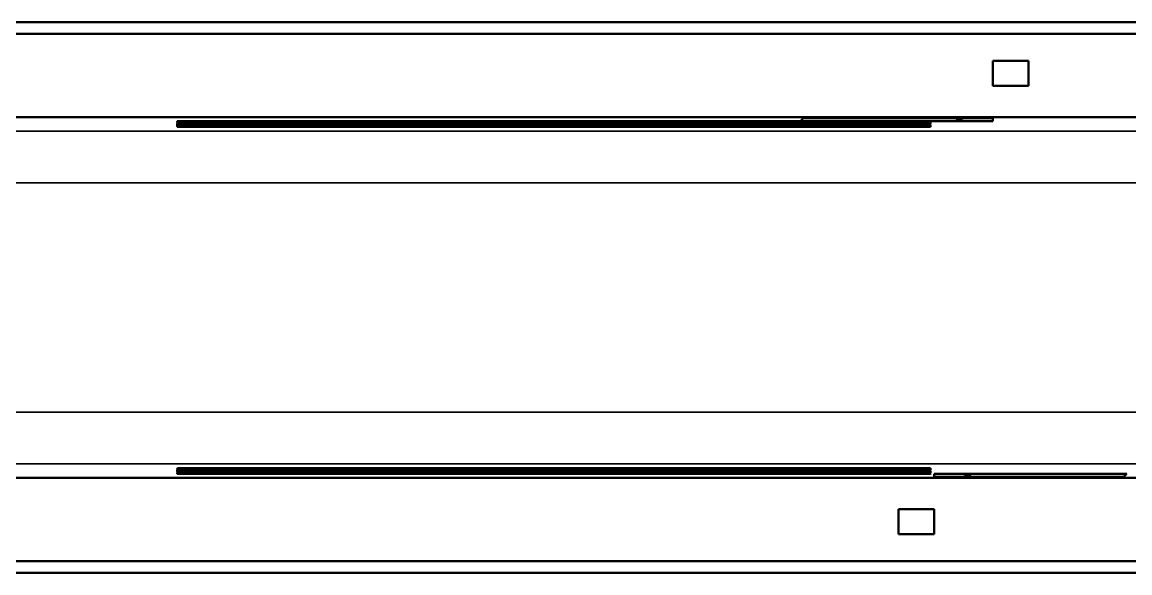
# Model space of a CAD drawing. Header units: millimetres. Extents: x 0 to 1485, y 0 to 1050.
# Drawn here: x 918.3 to 1182, y 254.7 to 385.7 of the extents above; entities that cross this region are included whole.
import ezdxf

# ---------------------------------------------------------------- set-up
doc = ezdxf.new("R2010")
doc.units = ezdxf.units.MM
doc.header["$LTSCALE"] = 2.5
doc.layers.add('Sichtbar (ISO)', color=7, linetype='Continuous', lineweight=50)
doc.layers.add('Sichtbar schmal (ISO)', color=7, linetype='Continuous', lineweight=35)

msp = doc.modelspace()

# ---------------------------------------------------------------- linework, layer by layer
at = {"layer": 'Sichtbar (ISO)'}
for p, q in [((389.9049947274941, 385.7352789371916), (1394.904994727494, 385.7352789371918)), ((389.9049947274941, 382.9852789371916), (1394.904994727494, 382.9852789371918)), ((1149.404994727494, 370.5590028457863), (1149.404994727494, 376.5590028457863)), ((1149.404994727494, 376.5590028457863), (1157.904994727494, 376.5590028457863)), ((1157.904994727494, 376.5590028457863), (1157.904994727494, 370.5590028457863)), ((1157.904994727494, 370.5590028457863), (1149.404994727494, 370.5590028457863)), ((1394.904994727494, 363.1708624503073), (389.9049947274941, 363.170862450307)), ((955.404994727494, 362.1942718178852), (1103.515948601794, 362.1942718178852)), ((1134.404994727494, 361.9131594192083), (955.404994727494, 361.9131594192083)), ((955.404994727494, 361.8454894491632), (1134.404994727494, 361.8454894491632)), ((1134.404994727494, 361.5643770504863), (955.404994727494, 361.5643770504862)), ((955.404994727494, 361.496707080441), (1134.404994727494, 361.4967070804411)), ((1134.404994727494, 361.2155946817641), (955.404994727494, 361.2155946817641)), ((1103.515948601794, 362.1942718178852), (1134.404994727494, 362.1942718178853)), ((1104.388100157406, 362.9261186085039), (1140.404994727494, 362.9261186085055)), ((1149.404994727494, 362.1918870830939), (1134.456842359838, 362.1918870830939)), ((1140.404994727494, 362.9261186085055), (1140.654994727494, 362.7163381726724)), ((1140.654994727494, 362.7163381726724), (1142.154994727494, 362.7163381726724)), ((1142.154994727494, 362.7163381726724), (1142.404994727494, 362.9261186085055)), ((1142.404994727494, 362.9261186085055), (1149.404994727494, 362.9261186085039)), ((1149.404994727494, 362.9261186085039), (1149.404994727494, 362.1918870830939)), ((955.404994727494, 361.1479247117189), (1134.404994727494, 361.1479247117189)), ((1134.404994727494, 360.866812313042), (955.404994727494, 360.866812313042)), ((955.404994727494, 279.6037455613115), (1134.404994727494, 279.6037455613115)), ((1394.904994727494, 277.2996954240644), (389.9049947274941, 277.2996954240642)), ((1134.404994727494, 279.3226331626354), (955.404994727494, 279.3226331626353)), ((955.404994727494, 279.2549631925924), (1134.404994727494, 279.2549631925924)), ((1134.404994727494, 278.9738507939162), (955.404994727494, 278.9738507939161)), ((955.404994727494, 278.9061808238732), (1134.404994727494, 278.9061808238732)), ((1134.404994727494, 278.6250684251971), (955.404994727494, 278.625068425197)), ((955.404994727494, 278.557398455154), (1134.404994727494, 278.5573984551541)), ((1134.404994727494, 278.2762860564779), (955.404994727494, 278.2762860564779)), ((1135.404994727494, 277.5444392658655), (1135.404994727494, 278.2786707912693)), ((1135.404994727494, 278.2786707912693), (1181.296828293986, 278.2786707912693)), ((1142.404994727494, 277.544439265864), (1135.404994727494, 277.5444392658655)), ((1142.654994727494, 277.7542197016953), (1142.404994727494, 277.544439265864)), ((1144.154994727494, 277.7542197016953), (1142.654994727494, 277.7542197016953)), ((1144.404994727494, 277.544439265864), (1144.154994727494, 277.7542197016953)), ((1180.421889297582, 277.5444392658655), (1144.404994727494, 277.544439265864)), ((1126.904994727494, 269.9115550285852), (1135.404994727494, 269.9115550285852)), ((1126.904994727494, 263.9115550285852), (1126.904994727494, 269.9115550285852)), ((1135.404994727494, 269.9115550285852), (1135.404994727494, 263.9115550285852)), ((1135.404994727494, 263.9115550285852), (1126.904994727494, 263.9115550285852)), ((1394.904994727494, 257.4852789371918), (389.9049947274941, 257.4852789371916)), ((389.9049947274941, 254.7352789371916), (1394.904994727494, 254.7352789371918))]:
    msp.add_line(p, q, dxfattribs=at)
for centre, radius, start, end in [((1142.404994727494, 316.7352789369735), 59.82372390888479, 129.4557362951795, 130.5461713463289), ((1142.404994727494, 323.7352789370037), 59.8237239086308, 309.4557362954187, 310.5496846840198)]:
    msp.add_arc(centre, radius, start, end, dxfattribs=at)
for centre, major_axis, ratio, start_param, end_param in [((955.404994727494, 362.1245153441408), (0.2000000000000028, -2.275429503040595e-12), 0.3487823687220767, 1.570796326803306, 3.141592653557531), ((955.404994727494, 361.7757329754187), (0.2000000000000028, -2.275429503040595e-12), 0.3487823687220767, 1.570796326803306, 3.141592653557531), ((955.404994727494, 361.4269506066966), (0.2000000000000028, -2.275429503040595e-12), 0.3487823687220767, 1.570796326803306, 3.141592653557531), ((1134.404994727494, 361.7757329754188), (0.2000000000000028, 9.270479561838375e-13), 0.3487823687220767, 0, 1.570796326791504), ((1134.404994727494, 361.4269506066967), (0.2000000000000028, 9.270479561838375e-13), 0.3487823687220767, 0, 1.570796326791504), ((1134.404994727494, 362.1245153441409), (0.2000000000000028, 9.270479561838375e-13), 0.3487823687220767, 0, 1.308563012306564), ((955.404994727494, 361.0781682379745), (0.2000000000000028, -2.275429503040595e-12), 0.3487823687220767, 1.570796326803306, 3.141592653557531), ((1134.404994727494, 361.0781682379745), (0.2000000000000028, 9.270479561838375e-13), 0.3487823687220767, 0, 1.570796326791504), ((955.404994727494, 279.3923896363792), (-0.2000000000000029, -2.275518274962586e-12), 0.3487823687191152, 0, 1.570796326786487), ((955.404994727494, 279.04360726766), (-0.2000000000000029, -2.275518274962586e-12), 0.3487823687191152, 0, 1.570796326786487), ((955.404994727494, 278.6948248989409), (-0.2000000000000029, -2.275518274962586e-12), 0.3487823687191152, 0, 1.570796326786487), ((955.404994727494, 278.3460425302217), (-0.2000000000000029, -2.275518274962586e-12), 0.3487823687191152, 0, 1.570796326786487), ((1134.404994727494, 279.3923896363792), (-0.2000000000000029, 9.269591842619793e-13), 0.3487823687191151, 1.570796326798289, 3.141592653576613), ((1134.404994727494, 279.04360726766), (-0.2000000000000029, 9.269591842619793e-13), 0.3487823687191151, 1.570796326798289, 3.141592653576613), ((1134.404994727494, 278.6948248989409), (-0.2000000000000029, 9.269591842619793e-13), 0.3487823687191151, 1.570796326798289, 3.141592653576613), ((1134.404994727494, 278.3460425302217), (-0.2000000000000029, 9.269591842619793e-13), 0.3487823687191151, 1.570796326798289, 3.141592653576613)]:
    msp.add_ellipse(centre, major_axis=major_axis, ratio=ratio, start_param=start_param, end_param=end_param, dxfattribs=at)
for points, knots in [([(955.404994727494, 361.9131594192083), (955.3935863356692, 361.9131594192083), (955.3820557098874, 361.9142323510451), (955.3602270551288, 361.918186076264), (955.3497154497131, 361.9211058013002), (955.3283119855412, 361.9288722919644), (955.3175936685759, 361.934052806775), (955.2947752448722, 361.9474334469918), (955.2833809545881, 361.9561508084813), (955.2588633147401, 361.9787619056989), (955.2472799137995, 361.9933276951782), (955.2237655406792, 362.0310336680874), (955.2147107573729, 362.0549549265824), (955.2065406897602, 362.0940614574758), (955.204994727494, 362.1093017139005), (955.2049947274942, 362.1245153441434)], [0, 0, 0, 0, 0.003422517547434792, 0.003422517547434792, 0.00688746853509373, 0.00688746853509373, 0.01109054508558778, 0.01109054508558778, 0.01683787416589295, 0.01683787416589295, 0.02533888691313814, 0.02533888691313814, 0.03837558238994641, 0.03837558238994641, 0.04658628520574269, 0.04658628520574269, 0.04658628520574269, 0.04658628520574269]), ([(955.404994727494, 361.5643770504862), (955.3935863356692, 361.5643770504862), (955.3820557098874, 361.565449982323), (955.3602270551288, 361.5694037075419), (955.3497154497131, 361.5723234325781), (955.3283119855412, 361.5800899232422), (955.3175936685761, 361.5852704380528), (955.2947752448722, 361.5986510782697), (955.2833809545881, 361.6073684397591), (955.2588633147403, 361.6299795369766), (955.2472799137996, 361.6445453264559), (955.2237655406793, 361.6822512993651), (955.214710757373, 361.70617255786), (955.2065406897602, 361.7452790887535), (955.204994727494, 361.7605193451783), (955.2049947274942, 361.7757329754213)], [0, 0, 0, 0, 0.003422517547434792, 0.003422517547434792, 0.006887468535090635, 0.006887468535090635, 0.0110905450855817, 0.0110905450855817, 0.01683787416586197, 0.01683787416586197, 0.02533888691310342, 0.02533888691310342, 0.03837558238989205, 0.03837558238989205, 0.04658628520574377, 0.04658628520574377, 0.04658628520574377, 0.04658628520574377]), ([(955.404994727494, 361.2155946817641), (955.3935863356692, 361.2155946817641), (955.3820557098874, 361.2166676136009), (955.3602270551288, 361.2206213388198), (955.3497154497131, 361.223541063856), (955.3283119855412, 361.2313075545201), (955.3175936685761, 361.2364880693307), (955.2947752448722, 361.2498687095475), (955.2833809545881, 361.258586071037), (955.2588633147403, 361.2811971682546), (955.2472799137996, 361.2957629577338), (955.2237655406793, 361.333468930643), (955.214710757373, 361.3573901891379), (955.2065406897602, 361.3964967200314), (955.204994727494, 361.4117369764562), (955.2049947274942, 361.4269506066992)], [0, 0, 0, 0, 0.003422517547434792, 0.003422517547434792, 0.006887468535090635, 0.006887468535090635, 0.0110905450855817, 0.0110905450855817, 0.01683787416586197, 0.01683787416586197, 0.02533888691310342, 0.02533888691310342, 0.03837558238989205, 0.03837558238989205, 0.04658628520574377, 0.04658628520574377, 0.04658628520574377, 0.04658628520574377]), ([(1134.456842359838, 362.1918870830939), (1134.451785907952, 362.1923604589421), (1134.446185655944, 362.1928104330325), (1134.434700428563, 362.1935245670419), (1134.428634350074, 362.1938219364756), (1134.417010362274, 362.1941675762021), (1134.41181160181, 362.194256749343), (1134.405937677385, 362.1942712362315), (1134.40546627383, 362.1942718178852), (1134.404994727494, 362.1942718178852)], [0.1899430434865848, 0.1899430434865848, 0.1899430434865848, 0.1899430434865848, 0.1932814583781159, 0.1932814583781159, 0.196239277697467, 0.196239277697467, 0.1984512575948827, 0.1984512575948827, 0.1986441990864889, 0.1986441990864889, 0.1986441990864889, 0.1986441990864889]), ([(1134.604994727494, 362.1245153441419), (1134.604994727494, 362.0809840269732), (1134.593017806478, 362.0363250539369), (1134.551603124715, 361.9792168424261), (1134.536154004337, 361.9629266283649), (1134.504759279758, 361.9407691773323), (1134.491763679127, 361.9333558112328), (1134.468324544775, 361.9237930651893), (1134.458911237651, 361.9207008860345), (1134.442205889028, 361.9167198073181), (1134.435126975812, 361.9154311714132), (1134.420408241363, 361.9136367402456), (1134.412680515728, 361.9131594192083), (1134.404994727494, 361.9131594192083)], [0, 0, 0, 0, 0.02349358455193841, 0.02349358455193841, 0.0332309622448398, 0.0332309622448398, 0.03871547982827954, 0.03871547982827954, 0.04195339490368574, 0.04195339490368574, 0.04416823203816842, 0.04416823203816842, 0.0464739685084638, 0.0464739685084638, 0.0464739685084638, 0.0464739685084638]), ([(1134.604994727494, 361.7757329754198), (1134.604994727494, 361.7322016582511), (1134.593017806478, 361.6875426852148), (1134.551603124715, 361.6304344737039), (1134.536154004337, 361.6141442596428), (1134.504759279758, 361.5919868086102), (1134.491763679127, 361.5845734425106), (1134.468324544775, 361.5750106964672), (1134.458911237651, 361.5719185173124), (1134.442205889028, 361.567937438596), (1134.435126975812, 361.566648802691), (1134.420408241363, 361.5648543715236), (1134.412680515728, 361.5643770504863), (1134.404994727494, 361.5643770504863)], [0, 0, 0, 0, 0.02349358455193804, 0.02349358455193804, 0.03323096224483943, 0.03323096224483943, 0.03871547982827873, 0.03871547982827873, 0.04195339490368506, 0.04195339490368506, 0.0441682320381647, 0.0441682320381647, 0.04647396850846357, 0.04647396850846357, 0.04647396850846357, 0.04647396850846357]), ([(1134.604994727494, 361.4269506066977), (1134.604994727494, 361.3834192895289), (1134.593017806478, 361.3387603164927), (1134.551603124715, 361.2816521049818), (1134.536154004337, 361.2653618909206), (1134.504759279758, 361.2432044398881), (1134.491763679127, 361.2357910737886), (1134.468324544775, 361.2262283277452), (1134.458911237651, 361.2231361485904), (1134.442205889028, 361.2191550698739), (1134.435126975812, 361.2178664339689), (1134.420408241363, 361.2160720028014), (1134.412680515728, 361.2155946817641), (1134.404994727494, 361.2155946817641)], [0, 0, 0, 0, 0.02349358455193804, 0.02349358455193804, 0.03323096224483943, 0.03323096224483943, 0.03871547982827873, 0.03871547982827873, 0.04195339490368506, 0.04195339490368506, 0.0441682320381647, 0.0441682320381647, 0.04647396850846357, 0.04647396850846357, 0.04647396850846357, 0.04647396850846357]), ([(955.404994727494, 360.866812313042), (955.3935863356692, 360.866812313042), (955.3820557098874, 360.8678852448788), (955.3602270551288, 360.8718389700977), (955.3497154497131, 360.8747586951339), (955.3283119855412, 360.882525185798), (955.3175936685761, 360.8877057006086), (955.2947752448722, 360.9010863408254), (955.2833809545881, 360.9098037023149), (955.2588633147403, 360.9324147995324), (955.2472799137996, 360.9469805890117), (955.2237655406793, 360.9846865619209), (955.214710757373, 361.0086078204158), (955.2065406897602, 361.0477143513092), (955.204994727494, 361.0629546077341), (955.2049947274942, 361.0781682379771)], [0, 0, 0, 0, 0.003422517547434792, 0.003422517547434792, 0.006887468535090635, 0.006887468535090635, 0.0110905450855817, 0.0110905450855817, 0.01683787416586197, 0.01683787416586197, 0.02533888691310193, 0.02533888691310193, 0.03837558238988623, 0.03837558238988623, 0.04658628520574365, 0.04658628520574365, 0.04658628520574365, 0.04658628520574365]), ([(1134.604994727494, 361.0781682379755), (1134.604994727494, 361.0346369208068), (1134.593017806478, 360.9899779477706), (1134.551603124715, 360.9328697362597), (1134.536154004338, 360.9165795221986), (1134.504759279758, 360.894422071166), (1134.491763679127, 360.8870087050664), (1134.468324544775, 360.877445959023), (1134.458911237651, 360.8743537798682), (1134.442205889028, 360.8703727011518), (1134.435126975812, 360.8690840652468), (1134.420408241363, 360.8672896340793), (1134.412680515728, 360.866812313042), (1134.404994727494, 360.866812313042)], [0, 0, 0, 0, 0.02349358455193756, 0.02349358455193756, 0.03323096224483894, 0.03323096224483894, 0.0387154798282786, 0.0387154798282786, 0.04195339490368099, 0.04195339490368099, 0.04416823203816439, 0.04416823203816439, 0.04647396850846326, 0.04647396850846326, 0.04647396850846326, 0.04647396850846326]), ([(955.2049947274942, 279.3923896363766), (955.2049947274936, 279.4359209535453), (955.2169716485096, 279.4805799265815), (955.2583863302718, 279.5376881380925), (955.2738354506497, 279.5539783521539), (955.3052301752286, 279.5761358031868), (955.3182257758601, 279.5835491692865), (955.3416649102119, 279.5931119153301), (955.351078217336, 279.596204094485), (955.3677835659597, 279.6001851732016), (955.3748624791757, 279.6014738091066), (955.3895812136245, 279.6032682402742), (955.3973089392596, 279.6037455613115), (955.404994727494, 279.6037455613115)], [0, 0, 0, 0, 0.02349358455193838, 0.02349358455193838, 0.03323096224490232, 0.03323096224490232, 0.03871547982841223, 0.03871547982841223, 0.04195339490387511, 0.04195339490387511, 0.04416823203839667, 0.04416823203839667, 0.04647396850873808, 0.04647396850873808, 0.04647396850873808, 0.04647396850873808]), ([(1134.404994727494, 279.6037455613115), (1134.416403119319, 279.6037455613115), (1134.427933745101, 279.6026726294747), (1134.44976239986, 279.5987189042558), (1134.460274005275, 279.5957991792196), (1134.481677469447, 279.5880326885555), (1134.492395786412, 279.5828521737449), (1134.515214210116, 279.5694715335281), (1134.5266085004, 279.5607541720387), (1134.551126140248, 279.5381430748212), (1134.562709541188, 279.523577285342), (1134.586223914309, 279.4858713124327), (1134.595278697615, 279.4619500539378), (1134.603448765228, 279.4228435230448), (1134.604994727494, 279.4076032666206), (1134.604994727494, 279.3923896363781)], [0, 0, 0, 0, 0.00342251754743296, 0.00342251754743296, 0.006887468535091154, 0.006887468535091154, 0.01109054508557812, 0.01109054508557812, 0.01683787416585318, 0.01683787416585318, 0.02533888691309522, 0.02533888691309522, 0.03837558238990617, 0.03837558238990617, 0.04658628520547029, 0.04658628520547029, 0.04658628520547029, 0.04658628520547029]), ([(955.2049947274942, 279.0436072676574), (955.2049947274936, 279.0871385848262), (955.2169716485096, 279.1317975578624), (955.2583863302718, 279.1889057693734), (955.2738354506497, 279.2051959834347), (955.3052301752286, 279.2273534344676), (955.3182257758601, 279.2347668005673), (955.3416649102119, 279.244329546611), (955.351078217336, 279.2474217257659), (955.3677835659595, 279.2514028044824), (955.3748624791757, 279.2526914403875), (955.3895812136245, 279.254485871555), (955.3973089392596, 279.2549631925924), (955.404994727494, 279.2549631925924)], [0, 0, 0, 0, 0.02349358455193838, 0.02349358455193838, 0.03323096224490232, 0.03323096224490232, 0.03871547982841223, 0.03871547982841223, 0.04195339490387536, 0.04195339490387536, 0.04416823203839593, 0.04416823203839593, 0.04647396850873822, 0.04647396850873822, 0.04647396850873822, 0.04647396850873822]), ([(955.2049947274942, 278.6948248989383), (955.2049947274936, 278.738356216107), (955.2169716485096, 278.7830151891432), (955.2583863302718, 278.8401234006542), (955.2738354506497, 278.8564136147156), (955.3052301752286, 278.8785710657485), (955.3182257758601, 278.8859844318482), (955.3416649102119, 278.8955471778918), (955.351078217336, 278.8986393570467), (955.3677835659595, 278.9026204357633), (955.3748624791757, 278.9039090716684), (955.3895812136245, 278.9057035028359), (955.3973089392596, 278.9061808238732), (955.404994727494, 278.9061808238732)], [0, 0, 0, 0, 0.02349358455193838, 0.02349358455193838, 0.03323096224490232, 0.03323096224490232, 0.03871547982841223, 0.03871547982841223, 0.04195339490387536, 0.04195339490387536, 0.04416823203839593, 0.04416823203839593, 0.04647396850873822, 0.04647396850873822, 0.04647396850873822, 0.04647396850873822]), ([(955.2049947274942, 278.3460425302192), (955.2049947274936, 278.3895738473879), (955.2169716485096, 278.4342328204241), (955.2583863302718, 278.4913410319351), (955.2738354506497, 278.5076312459965), (955.3052301752286, 278.5297886970293), (955.3182257758601, 278.5372020631291), (955.3416649102119, 278.5467648091727), (955.351078217336, 278.5498569883276), (955.3677835659595, 278.5538380670441), (955.3748624791757, 278.5551267029492), (955.3895812136245, 278.5569211341167), (955.3973089392596, 278.557398455154), (955.404994727494, 278.557398455154)], [0, 0, 0, 0, 0.02349358455193765, 0.02349358455193765, 0.03323096224490192, 0.03323096224490192, 0.03871547982841272, 0.03871547982841272, 0.04195339490387363, 0.04195339490387363, 0.04416823203839438, 0.04416823203839438, 0.0464739685087376, 0.0464739685087376, 0.0464739685087376, 0.0464739685087376]), ([(1134.404994727494, 279.2549631925924), (1134.416403119319, 279.2549631925924), (1134.427933745101, 279.2538902607556), (1134.44976239986, 279.2499365355366), (1134.460274005275, 279.2470168105005), (1134.481677469447, 279.2392503198364), (1134.492395786412, 279.2340698050257), (1134.515214210116, 279.220689164809), (1134.5266085004, 279.2119718033195), (1134.551126140248, 279.189360706102), (1134.562709541188, 279.1747949166228), (1134.586223914309, 279.1370889437135), (1134.595278697615, 279.1131676852187), (1134.603448765228, 279.0740611543257), (1134.604994727494, 279.0588208979014), (1134.604994727494, 279.043607267659)], [0, 0, 0, 0, 0.00342251754743296, 0.00342251754743296, 0.006887468535091154, 0.006887468535091154, 0.01109054508557812, 0.01109054508557812, 0.01683787416585318, 0.01683787416585318, 0.02533888691309522, 0.02533888691309522, 0.03837558238990882, 0.03837558238990882, 0.04658628520547073, 0.04658628520547073, 0.04658628520547073, 0.04658628520547073]), ([(1134.404994727494, 278.9061808238732), (1134.416403119319, 278.9061808238732), (1134.427933745101, 278.9051078920364), (1134.44976239986, 278.9011541668175), (1134.460274005275, 278.8982344417813), (1134.481677469447, 278.8904679511172), (1134.492395786412, 278.8852874363066), (1134.515214210116, 278.8719067960899), (1134.5266085004, 278.8631894346004), (1134.551126140248, 278.8405783373829), (1134.562709541188, 278.8260125479036), (1134.586223914309, 278.7883065749944), (1134.595278697615, 278.7643853164995), (1134.603448765228, 278.7252787856066), (1134.604994727494, 278.7100385291823), (1134.604994727494, 278.6948248989399)], [0, 0, 0, 0, 0.00342251754743296, 0.00342251754743296, 0.006887468535091154, 0.006887468535091154, 0.01109054508557812, 0.01109054508557812, 0.01683787416585318, 0.01683787416585318, 0.02533888691309522, 0.02533888691309522, 0.03837558238990882, 0.03837558238990882, 0.04658628520547073, 0.04658628520547073, 0.04658628520547073, 0.04658628520547073]), ([(1134.404994727494, 278.5573984551541), (1134.416403119319, 278.5573984551541), (1134.427933745101, 278.5563255233172), (1134.44976239986, 278.5523717980984), (1134.460274005275, 278.5494520730622), (1134.481677469447, 278.5416855823981), (1134.492395786412, 278.5365050675874), (1134.515214210116, 278.5231244273706), (1134.5266085004, 278.5144070658811), (1134.551126140248, 278.4917959686637), (1134.562709541188, 278.4772301791846), (1134.586223914309, 278.4395242062754), (1134.595278697615, 278.4156029477804), (1134.603448765228, 278.3764964168874), (1134.604994727494, 278.3612561604631), (1134.604994727494, 278.3460425302207)], [0, 0, 0, 0, 0.00342251754743296, 0.00342251754743296, 0.00688746853509521, 0.00688746853509521, 0.0110905450856036, 0.0110905450856036, 0.01683787416587411, 0.01683787416587411, 0.02533888691306945, 0.02533888691306945, 0.03837558238990658, 0.03837558238990658, 0.04658628520547083, 0.04658628520547083, 0.04658628520547083, 0.04658628520547083])]:
    msp.add_open_spline(points, degree=3, knots=knots, dxfattribs=at)
at = {"layer": 'Sichtbar schmal (ISO)'}
for p, q in [((955.404994727494, 361.9131594192083), (955.404994727494, 362.1942718178852)), ((955.404994727494, 361.5643770504861), (955.404994727494, 361.8454894491632)), ((955.404994727494, 361.2155946817641), (955.404994727494, 361.496707080441)), ((1134.404994727494, 362.1942718178853), (1134.404994727494, 361.9131594192083)), ((1134.404994727494, 361.8454894491632), (1134.404994727494, 361.5643770504862)), ((1134.404994727494, 361.4967070804411), (1134.404994727494, 361.2155946817641)), ((1394.904994727494, 359.7721035441787), (389.9049947274941, 359.7721035441784)), ((955.404994727494, 360.8668123130419), (955.404994727494, 361.1479247117189)), ((1134.404994727494, 361.1479247117189), (1134.404994727494, 360.866812313042)), ((389.9049947274941, 347.5519439284922), (1394.904994727494, 347.5519439284924)), ((1394.904994727494, 292.9186139458436), (389.9049947274941, 292.9186139458433)), ((1394.904994727494, 280.6984543301641), (389.9049947274941, 280.6984543301638)), ((955.404994727494, 279.6037455613115), (955.404994727494, 279.3226331626353)), ((1134.404994727494, 279.3226331626353), (1134.404994727494, 279.6037455613115)), ((955.404994727494, 279.2549631925924), (955.404994727494, 278.9738507939161)), ((955.404994727494, 278.9061808238732), (955.404994727494, 278.625068425197)), ((955.404994727494, 278.557398455154), (955.404994727494, 278.2762860564778)), ((1134.404994727494, 278.9738507939162), (1134.404994727494, 279.2549631925924)), ((1134.404994727494, 278.6250684251971), (1134.404994727494, 278.9061808238732)), ((1134.404994727494, 278.2762860564779), (1134.404994727494, 278.557398455154))]:
    msp.add_line(p, q, dxfattribs=at)

doc.saveas('drawing.dxf')
